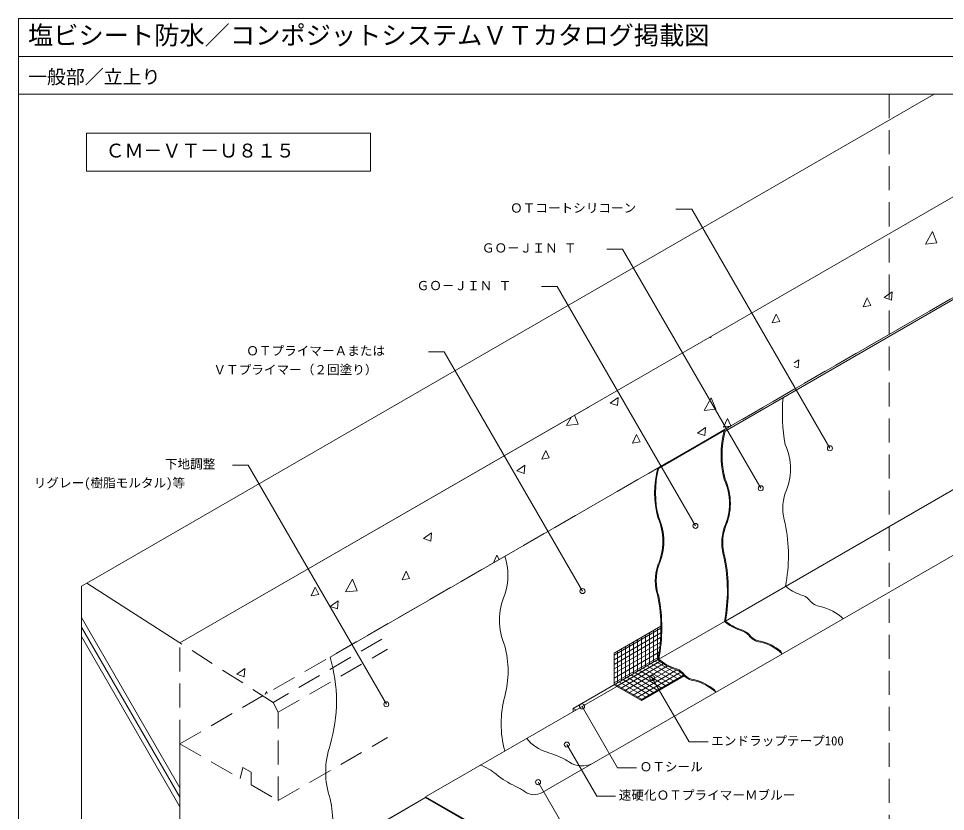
# Model space of a CAD drawing. Units: millimetres, scale not verified. Extents: x -1380 to 1380, y -955 to 955.
# Drawn here: x -1380 to 89, y -302 to 955 of the extents above; entities that cross this region are included whole.
import ezdxf
from ezdxf.enums import TextEntityAlignment as Align

# ---------------------------------------------------------------- set-up
doc = ezdxf.new("R2010")
doc.units = ezdxf.units.MM
doc.header["$LTSCALE"] = 3
doc.linetypes.add('USER1', pattern=[19.05, 12.7, -6.35])
for name, color, linetype, lineweight in [('0-0_0', 7, 'Continuous', 18), ('0-1_WAKU', 7, 'Continuous', 18), ('0-2_KUTAI', 3, 'Continuous', 18), ('0-3_BOUSUI', 1, 'Continuous', 18), ('0-4_MOJI', 7, 'Continuous', 18), ('0-5_HATCH', 9, 'Continuous', 18), ('0-6_KANAMONO', 4, 'Continuous', 18)]:
    doc.layers.add(name, color=color, linetype=linetype, lineweight=lineweight)
doc.styles.add('ＭＳ ゴシック', font='')
doc.styles.get('ＭＳ ゴシック').set_extended_font_data('MS Gothic')

msp = doc.modelspace()

# ---------------------------------------------------------------- linework, layer by layer
at = {"layer": '0-0_0'}
msp.add_line((-1380, 895), (1380, 895), dxfattribs=at)
msp.add_lwpolyline([(-361.91, -8.74), (-436.058, -51.55), (-436.058, -101.55), (-392.757, -126.55), (-324.967, -87.412)], dxfattribs=at)
at = {"layer": '0-1_WAKU', "linetype": 'USER1'}
msp.add_line((0, 835), (0, -955), dxfattribs=at)
at = {"layer": '0-1_WAKU'}
for points in [[(1380, 835), (-1380, 835), (-1380, 955), (1380, 955)], [(-1380, -955), (1380, -955), (1380, 955), (-1380, 955)]]:
    msp.add_lwpolyline(points, close=True, dxfattribs=at)
at = {"layer": '0-2_KUTAI'}
for p, q in [((-1271.583, 59.6), (71.448, 835)), ((-1124.115, -35), (118.631, 682.5)), ((-1124.115, -35), (-474.596, 340)), ((-1280, 55), (-1271.583, 59.6)), ((-1280, 55), (-1271.583, 59.6)), ((-1124.115, -35), (-1271.583, 59.6)), ((-1280, -955), (-1280, 55)), ((-1124.115, -595), (-1124.115, -195))]:
    msp.add_line(p, q, dxfattribs=at)
at = {"layer": '0-2_KUTAI', "linetype": 'USER1'}
for p, q in [((-1124.115, -195), (118.631, 522.5)), ((-976.648, -129.601), (-1124.115, -35)), ((-1124.115, -195), (-1124.115, -35)), ((-968.231, -145), (-795.026, -45)), ((-968.231, -285), (-968.231, -145)), ((-968.231, -285), (-795.026, -185)), ((-1124.115, -195), (-1028.853, -250)), ((-1011.532, -260), (-968.231, -285))]:
    msp.add_line(p, q, dxfattribs=at)
for points in [[(-804.089, -29.302), (-976.648, -129.601), (-968.231, -145)], [(-1011.532, -260), (-1011.532, -240), (-1024.523, -232.5), (-1028.853, -250)]]:
    msp.add_lwpolyline(points, dxfattribs=at)
at = {"layer": '0-3_BOUSUI'}
for p, q in [((-259.655, -0.432), (1187.357, 835)), ((-886.175, -57.625), (118.631, 522.5)), ((-550.187, -272.442), (217.372, 170.708)), ((-365.16, -60.992), (-261.237, -0.992)), ((-169.457, -52.628), (-171.847, -48.487)), ((-501.01, -139.05), (-366.776, -61.55)), ((-274.72, -113.401), (-277.012, -109.431)), ((-1124.115, -505), (-734.837, -280.25))]:
    msp.add_line(p, q, dxfattribs=at)
for points in [[(-366.776, 242.25), (-365.447, 241.483), (-261.4, 301.554), (-260.1, 300.804), (121.26, 520.982)], [(-734.837, -280.55), (-734.837, -279.05), (-363.205, -64.488)], [(-501.01, -144.05), (-501.01, -139.05), (-496.68, -141.55)], [(-734.837, -279.05), (-647.374, -329.547), (-643.324, -334.585), (431.266, -955)], [(-734.837, -280.55), (-648.234, -330.55), (-644.184, -335.588), (428.668, -955)]]:
    msp.add_lwpolyline(points, dxfattribs=at)
for centre, radius, start, end in [((95.933, 328.45), 265.298, 174.49592, 190.66806), ((-114.646, 262.665), 151.819, 165.15782, 194.79352), ((-114.646, 262.665), 150.371, 165.30733, 194.74761), ((-249.961, 240.95), 93.432, 335.6272, 24.25942), ((-215.983, 202.85), 155.855, 165.35682, 194.64318), ((-215.983, 202.85), 154.376, 165.50768, 194.59624), ((-345.224, 185.95), 91.984, 335.57559, 24.36633), ((-345.224, 185.95), 93.432, 335.6272, 24.29152), ((-90.133, 178.45), 78.465, 162.23309, 198.01217), ((-449.147, 125.95), 90.505, 335.52208, 24.47792), ((-449.147, 125.95), 91.984, 335.57559, 24.39812), ((-185.396, 123.45), 79.912, 162.17267, 197.94993), ((-185.396, 123.45), 78.465, 162.23309, 198.01217), ((-421.217, 103.45), 261.436, 349.22359, 11.19049), ((-701.373, 71.857), 96.994, 341.73882, 18.26118), ((-289.319, 63.45), 81.392, 162.11212, 197.88788), ((-516.48, 48.45), 259.988, 349.03736, 11.17158), ((-516.48, 48.45), 261.436, 349.22359, 11.19049), ((-289.319, 63.45), 79.912, 162.17267, 197.94993), ((-116.556, 111.844), 74.625, 230.1322, 251.02504), ((-515.199, 0.902), 102.437, 156.67346, 203.32654), ((-620.403, -11.55), 258.509, 348.84772, 11.15228), ((-620.403, -11.55), 259.988, 349.03736, 11.17158), ((-146.733, 14.576), 27.345, 41.73894, 77.51326), ((-106.521, 46.725), 24.224, 215.14607, 264.96202), ((-127.383, -54.409), 79.25, 46.55374, 76.32571), ((-211.819, 56.844), 76.073, 229.48779, 251.08799), ((-211.819, 56.844), 74.625, 230.1322, 251.02504), ((-241.996, -40.424), 27.345, 41.73894, 77.51326), ((-241.996, -40.424), 25.897, 41.91826, 77.6915), ((-201.784, -8.275), 25.672, 215.33743, 264.71335), ((-201.784, -8.275), 24.224, 215.14607, 264.96202), ((-761.144, -79.817), 157.1, 345.19005, 14.80995), ((-220.27, -105.023), 72.988, 45.87808, 77.2396), ((-220.203, -104.893), 74.297, 49.39418, 77.33265), ((-1122.458, -127.381), 246.364, 343.55228, 16.44772), ((-315.742, -3.156), 77.552, 228.84772, 251.15228), ((-315.742, -3.156), 76.073, 229.48779, 251.08799), ((-345.919, -100.424), 24.418, 42.11212, 77.88788), ((-345.919, -100.424), 25.897, 41.91826, 77.6915), ((-305.707, -68.275), 27.151, 215.52208, 264.47792), ((-305.707, -68.275), 25.672, 215.33743, 264.71335), ((-326.569, -169.409), 76.323, 47.20808, 76.16607), ((-326.569, -169.409), 77.802, 50.43456, 76.24674), ((-452.6, -163.262), 162.534, 164.55392, 195.44608), ((-523.193, -145.82), 65.604, 218.37759, 253.3994), ((-759.308, -239.863), 133.869, 161.38725, 198.61275), ((-586.441, -357.975), 155.778, 62.56399, 73.3994), ((-563.343, -313.483), 105.647, 57.43601, 62.56399), ((-675.71, -307.22), 82.858, 50.23968, 70.63412), ((-486.624, -193.353), 36.89, 237.43601, 294.35315), ((-538.633, -142.462), 131.468, 230.23968, 245.74646), ((-629.766, -344.737), 90.389, 54.25354, 65.74646), ((-562.767, -251.658), 24.295, 234.25354, 301.18658), ((-1085.971, -325.108), 204.27, 347.98644, 12.01356)]:
    msp.add_arc(centre, radius, start, end, dxfattribs=at)
at = {"layer": '0-4_MOJI'}
for p, q in [((-337.998, 652.845), (-312.998, 652.845)), ((-312.998, 652.845), (-93.971, 273.477)), ((-447.7, 589.508), (-422.7, 589.508)), ((-422.7, 589.508), (-203.672, 210.141)), ((-551.104, 529.808), (-526.104, 529.808)), ((-526.104, 529.808), (-307.076, 150.441)), ((-730.176, 426.421), (-705.176, 426.421)), ((-705.176, 426.421), (-486.148, 47.054)), ((-1041.075, 246.923), (-1016.075, 246.923)), ((-1016.075, 246.923), (-797.047, -132.444)), ((-375.459, -91.036), (-317.07, -192.17)), ((-486.768, -135.827), (-430.518, -233.255)), ((-510.946, -196.321), (-463.636, -278.264)), ((-287.07, -192.17), (-317.07, -192.17)), ((-400.518, -233.255), (-430.518, -233.255)), ((-556.614, -256.022), (-519.114, -320.974)), ((-433.636, -278.264), (-463.636, -278.264))]:
    msp.add_line(p, q, dxfattribs=at)
msp.add_lwpolyline([(-1272.126, 712.975), (-822.126, 712.975), (-822.126, 772.975), (-1272.126, 772.975)], close=True, dxfattribs=at)
for centre in [(-93.971, 273.477), (-203.672, 210.141), (-307.076, 150.441), (-486.148, 47.054), (-375.459, -91.036), (-797.047, -132.444), (-486.768, -135.827), (-510.946, -196.321), (-556.614, -256.022)]:
    msp.add_circle(centre, 4, dxfattribs=at)
at = {"layer": '0-5_HATCH'}
for p, q in [((57.344, 597.289), (68.362, 617.318)), ((75.527, 599.256), (68.364, 617.316)), ((57.348, 597.284), (75.529, 599.254)), ((-7.826, 512.527), (4.504, 521.485)), ((3.704, 508.556), (4.506, 521.484)), ((-41.286, 497.991), (-29.279, 500.108)), ((-41.284, 497.992), (-34.843, 511.804)), ((-29.269, 500.099), (-34.835, 511.794)), ((-7.825, 512.525), (3.703, 508.556)), ((-185.366, 472.587), (-178.925, 486.399)), ((-173.351, 474.695), (-178.917, 486.39)), ((-185.367, 472.585), (-173.36, 474.702)), ((-284.933, 449.502), (-282.583, 448.693)), ((-282.582, 448.694), (-282.443, 450.94)), ((-150.459, 408.897), (-143.449, 413.99)), ((-144.249, 401.062), (-143.447, 413.989)), ((-150.459, 403.2), (-144.25, 401.061)), ((-442.065, 345.171), (-429.736, 354.128)), ((-430.535, 341.2), (-429.734, 354.127)), ((-293.056, 333.296), (-282.037, 353.326)), ((-274.873, 335.264), (-282.036, 353.324)), ((-442.064, 345.169), (-430.536, 341.199)), ((-493.052, 311.624), (-498.771, 326.043)), ((-293.053, 333.292), (-274.871, 335.262)), ((-511.235, 309.656), (-503.825, 323.125)), ((-511.232, 309.652), (-493.05, 311.622)), ((-262.655, 306.84), (-251.495, 308.808)), ((-262.654, 306.841), (-256.213, 320.653)), ((-250.772, 309.225), (-256.206, 320.645)), ((-406.736, 281.435), (-400.295, 295.248)), ((-394.722, 283.545), (-400.288, 295.24)), ((-303.732, 297.538), (-291.402, 306.496)), ((-303.731, 297.537), (-292.203, 293.567)), ((-292.202, 293.568), (-291.401, 306.495)), ((-406.737, 281.434), (-394.73, 283.552)), ((-550.817, 256.03), (-544.377, 269.842)), ((-538.803, 258.141), (-544.369, 269.836)), ((-550.818, 256.029), (-538.811, 258.146)), ((-590.018, 237.676), (-577.689, 246.634)), ((-590.017, 237.675), (-578.489, 233.705)), ((-578.488, 233.706), (-577.687, 246.633)), ((-737.971, 130.182), (-725.642, 139.14)), ((-726.441, 126.212), (-725.64, 139.139)), ((-737.97, 130.181), (-726.442, 126.211)), ((-627.412, 91.772), (-621.665, 104.097)), ((-618.3, 97.033), (-621.659, 104.091)), ((-632.81, 88.655), (-632.437, 89.333)), ((-632.288, 88.957), (-632.437, 89.331)), ((-772.188, 64.879), (-765.747, 78.691)), ((-760.174, 66.992), (-765.74, 78.687)), ((-861.635, 45.663), (-850.616, 65.693)), ((-843.452, 47.632), (-850.615, 65.691)), ((-772.188, 64.878), (-760.181, 66.995)), ((-916.269, 39.473), (-909.829, 53.286)), ((-904.256, 41.587), (-909.822, 53.282)), ((-861.632, 45.66), (-843.451, 47.63)), ((-916.269, 39.473), (-904.262, 41.59)), ((-885.924, 22.688), (-873.595, 31.646)), ((-874.394, 18.718), (-873.593, 31.645)), ((-885.923, 22.687), (-874.395, 18.717)), ((-1124.115, -265), (-1280, 5)), ((-1124.115, -280), (-1280, -10)), ((-436.058, -54.545), (-361.895, -11.727)), ((-367.253, -61.825), (-367.253, -11.825)), ((-1124.115, -295), (-1280, -25)), ((-436.058, -61.877), (-362.006, -19.123)), ((-436.058, -69.21), (-362.336, -26.646)), ((-392.653, -76.49), (-392.653, -26.49)), ((-386.303, -72.824), (-386.303, -22.824)), ((-379.953, -69.157), (-379.953, -19.157)), ((-373.603, -65.491), (-373.603, -15.491)), ((-436.058, -76.542), (-362.898, -34.303)), ((-436.058, -83.874), (-363.706, -42.102)), ((-418.053, -91.154), (-418.053, -41.154)), ((-411.703, -87.488), (-411.703, -37.488)), ((-405.353, -83.822), (-405.353, -33.822)), ((-399.003, -80.156), (-399.003, -30.156)), ((-436.058, -91.207), (-364.778, -50.053)), ((-436.058, -98.539), (-366.133, -58.167)), ((-430.753, -98.487), (-430.753, -48.487)), ((-424.403, -94.821), (-424.403, -44.821)), ((-363.705, -64.098), (-432.316, -103.711)), ((-358.038, -68.159), (-425.966, -107.377)), ((-351.733, -71.851), (-419.616, -111.043)), ((-383.695, -71.318), (-340.394, -96.318)), ((-377.345, -67.652), (-334.044, -92.652)), ((-370.995, -63.986), (-327.694, -88.986)), ((-1033.877, -84.806), (-1021.548, -75.848)), ((-1033.876, -84.807), (-1022.348, -88.777)), ((-1022.347, -88.776), (-1021.546, -75.849)), ((-344.676, -75.109), (-413.266, -114.709)), ((-409.095, -85.983), (-365.794, -110.983)), ((-336.677, -77.823), (-406.916, -118.375)), ((-402.745, -82.317), (-359.444, -107.317)), ((-330.429, -81.548), (-400.566, -122.042)), ((-396.395, -78.65), (-353.094, -103.65)), ((-325.994, -86.32), (-394.216, -125.708)), ((-390.045, -74.984), (-346.744, -99.984)), ((-434.495, -100.647), (-391.194, -125.647)), ((-428.145, -96.981), (-384.844, -121.981)), ((-421.795, -93.315), (-378.494, -118.315)), ((-415.445, -89.649), (-372.144, -114.649)), ((-989.315, -117.173), (-987.117, -112.46)), ((-985.828, -115.16), (-987.111, -112.463))]:
    msp.add_line(p, q, dxfattribs=at)
at = {"layer": '0-6_KANAMONO'}
msp.add_line((-859.978, -352.8), (-734.837, -280.55), dxfattribs=at)

# ---------------------------------------------------------------- texts
at = {"layer": '0-1_WAKU', "style": 'ＭＳ ゴシック'}
for s, height, p in [('塩ビシート防水／コンポジットシステムＶＴカタログ掲載図', 29.33, (-1365, 905)), ('一般部／立上り', 21.99, (-1365, 845))]:
    msp.add_text(s, height=height, dxfattribs=at).set_placement(p, align=Align.BOTTOM_LEFT)
at = {"layer": '0-4_MOJI', "style": 'ＭＳ ゴシック'}
for s, height, p in [('ＣＭ－ＶＴ－Ｕ８１５', 21.99, (-1242.049, 727.975)), ('ＯＴコートシリコーン', 14.66, (-600.897, 642.845)), ('ＧＯ－ＪＩＮ Ｔ', 14.66, (-645.624, 579.508)), ('ＧＯ－ＪＩＮ Ｔ', 14.66, (-749.028, 519.808)), ('ＯＴプライマーＡまたは', 14.66, (-1019.064, 416.421)), ('ＶＴプライマー（２回塗り）', 14.66, (-1071.044, 386.421)), ('下地調整', 14.66, (-1148.034, 236.923)), ('リグレー(樹脂モルタル)等', 14.66, (-1355.953, 206.923)), ('エンドラップテープ100', 14.66, (-282.07, -202.17)), ('ＯＴシール', 14.66, (-395.518, -243.255)), ('速硬化ＯＴプライマーＭブルー', 14.66, (-428.636, -288.264))]:
    msp.add_text(s, height=height, dxfattribs=at).set_placement(p, align=Align.BOTTOM_LEFT)

doc.saveas('drawing.dxf')
